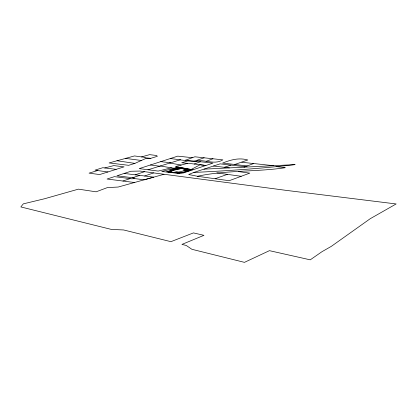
<?xml version="1.0" encoding="UTF-8"?>
<svg xmlns="http://www.w3.org/2000/svg" width="417" height="417" viewBox="0 0 417 417"><rect width="100%" height="100%" fill="white"/><g stroke="black" fill="none" stroke-linecap="round" stroke-linejoin="round"><path stroke-width="0.63" d="M141.363 160.488L145.319 158.71L150.313 158.476L157.345 156.318L156.677 155.515L149.62 154.644L141.535 156.907L134.467 155.937L109.108 162.943L128.639 165.32L134.894 163.386L141.363 160.488L125.553 158.387M193.837 172.435C227.672 170.845 261.469 168.531 295.121 164.616L273.474 165.695L253.63 163.537L245.18 166.727L220.108 163.855L193.837 172.435L188.677 174.53L197.46 176.276L229.136 180.717L249.788 173.133L238.587 171.616M203.97 169.156L244.044 167.175L245.18 166.727M170.386 158.517L183.887 160.352L185.466 160.232L194.859 156.792L222.871 159.862C214.004 165.424 203.814 158.757 194.598 161.092M206.081 161.337L212.925 158.762M234.75 164.48L247.797 159.982C238.951 157.475 230.794 159.805 222.589 163.057L247.25 165.945M194.259 164.027L200.473 161.744M215.12 178.726L227.364 174.369M134.467 182.5L107.065 179.023L114.388 176.641L132.106 178.846L134.55 177.976L116.953 175.792L124.172 173.441L144.673 176.005L153.607 172.899L286.286 190.381L396.15 203.955L370.254 218.69L331.312 246.364L321.997 251.68L310.238 259.838L269.434 250.664L244.451 262.356L191.898 249.298L186.248 245.467L181.942 244.404L203.955 235.329L193.431 232.905L170.913 241.672L123.625 229.96L111.365 229.418L20.85 206.936L23.289 203.871L44.556 198.753L78.412 189.146L96.113 191.815L107.388 187.593L118.147 187.045L164.011 174.296M196.866 160.321L204.137 157.798M122.973 181.025L130.13 178.601M132.663 177.741L139.752 175.38M135.155 174.817L144.631 171.679L153.607 172.899M191.393 169.365L193.248 169.693L212.936 163.136L196.761 161.332L195.484 161.754L187.848 160.905L181.708 162.75L187.494 163.375M124.172 173.441L130.844 171.262L140.076 171.048L144.631 171.679M178.799 167.144L175.489 166.55L187.989 163.245L205.941 165.476L200.124 164.751L191.153 169.495L178.799 167.144L174.233 168.265L171.517 167.837L158.184 171.074L139.21 168.614L177.736 156.14L192.315 157.694M224.2 167.28L230.903 165.116M107.894 171.966L97.635 170.537L89.076 173.138L99.642 174.567L124.078 166.852L113.778 165.585L104.813 167.952M147.957 169.808L180.65 159.69M179.029 172.106L185.502 170.386M177.246 172.935L179.492 172.336L181.895 172.779M189.271 169.74L186.399 170.501L188.348 170.85M181.145 172.492L178.961 173.071L174.374 172.231L176.558 171.653L181.791 172.607L188.26 170.881L183.032 169.948L187.28 168.822M187.614 170.767L191.856 169.63M181.859 167.869L171.559 170.548L169.766 170.225L180.066 167.551M167.957 171.861L181.426 168.348M168.64 171.94L172.205 171.006L171.632 170.902M182 168.447L178.544 169.099M197.46 176.276C226.28 169.969 256.106 172.075 285.244 167.712L276.064 166.555M185.466 160.232L196.761 161.332M273.474 165.695L244.044 167.175M150.813 158.324L145.038 157.788L145.1 157.412L141.535 156.907M241.787 162.249L253.63 163.537M213.514 166.049L229.454 167.879M160.743 161.629L170.657 162.776M116.166 169.344L102.801 167.707L94.998 170.141L97.635 170.537M144.673 176.005L153.748 177.142L144.188 179.8L133.299 178.419M150.401 164.996L159.596 166.185M216.892 172.919L241.188 176.287M134.894 163.386L117.015 160.748M160.201 166.008L171.517 167.837M169.802 163.047L181.16 165.023M185.164 169.385L189.74 170.199M174.952 168.875L176.745 169.198M190.856 170.021L182.714 172.716L178.174 173.045L166.529 171.695L180.222 168.134L190.856 170.021M192.894 169.818L183.444 172.956L177.908 173.352L161.791 171.486L178.372 167.253L192.894 169.818"/></g></svg>
